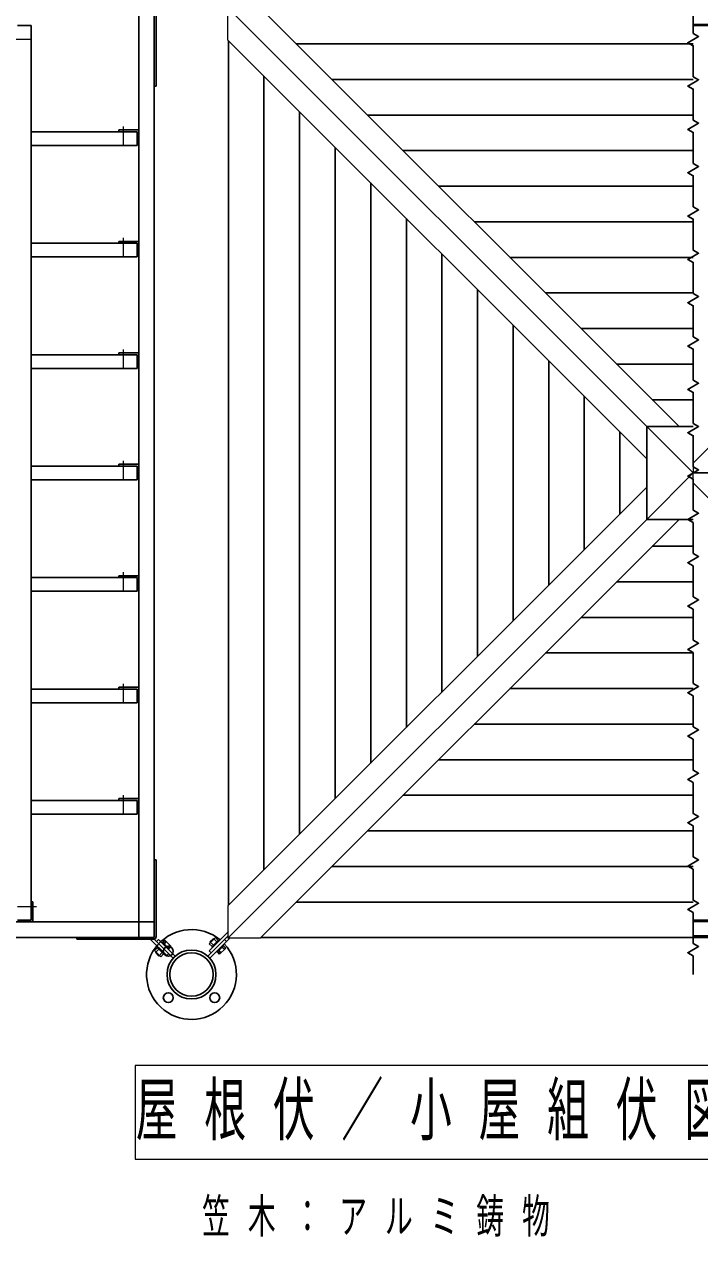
# Model space of a CAD drawing. Units: millimetres on the paper, scale 1:50. Extents: x -365 to 10, y -38 to 257.
# Drawn here: x -270.5 to -226.9, y 139.4 to 217.7 of the extents above; entities that cross this region are included whole.
import ezdxf

# ---------------------------------------------------------------- set-up
doc = ezdxf.new("R2010")
doc.units = ezdxf.units.MM
doc.linetypes.add('USER1', pattern=[4.5, 2.5, -2])
doc.linetypes.add('USER2', pattern=[6, 3, -1, 1, -1])
doc.layers.add('LY_1', color=7, linetype='Continuous', lineweight=25)
doc.styles.add('ＭＳ ゴシック', font='')
doc.styles.get('ＭＳ ゴシック').set_extended_font_data('MS Gothic')

msp = doc.modelspace()

# ---------------------------------------------------------------- linework, layer by layer
at = {"layer": 'LY_1'}
for p, q in [((-263.091, 158.714), (-263.091, 218.714)), ((-262.091, 213.714), (-262.091, 218.654)), ((-261.971, 213.714), (-261.971, 218.654)), ((-270.051, 217.614), (-270.931, 217.614)), ((-270.051, 188.714), (-270.051, 217.614)), ((-262.091, 161.314), (-262.091, 216.114)), ((-261.971, 213.714), (-262.091, 213.714)), ((-270.051, 210.754), (-263.191, 210.754)), ((-264.391, 210.874), (-264.391, 210.754)), ((-263.091, 210.874), (-264.391, 210.874)), ((-263.191, 210.754), (-263.191, 209.874)), ((-270.051, 209.874), (-263.191, 209.874)), ((-264.391, 203.674), (-264.391, 203.554)), ((-263.091, 203.674), (-264.391, 203.674)), ((-270.051, 203.554), (-263.191, 203.554)), ((-263.191, 203.554), (-263.191, 202.674)), ((-270.051, 202.674), (-263.191, 202.674)), ((-218.791, 197.85), (-227.291, 189.35)), ((-270.051, 196.354), (-263.191, 196.354)), ((-264.391, 196.474), (-264.391, 196.354)), ((-263.091, 196.474), (-264.391, 196.474)), ((-263.191, 196.354), (-263.191, 195.474)), ((-270.051, 195.474), (-263.191, 195.474)), ((-270.051, 189.154), (-263.191, 189.154)), ((-264.391, 189.274), (-264.391, 189.154)), ((-263.091, 189.274), (-264.391, 189.274)), ((-263.191, 189.154), (-263.191, 188.714)), ((-270.051, 188.714), (-270.051, 159.814)), ((-270.051, 188.274), (-263.191, 188.274)), ((-263.191, 188.274), (-263.191, 188.714)), ((-197.391, 188.714), (-227.291, 188.714)), ((-197.391, 188.714), (-227.291, 188.714)), ((-197.391, 188.714), (-227.291, 188.714)), ((-197.391, 188.714), (-227.291, 188.714)), ((-218.791, 179.577), (-227.291, 188.077)), ((-270.051, 181.954), (-263.191, 181.954)), ((-264.391, 182.074), (-264.391, 181.954)), ((-263.091, 182.074), (-264.391, 182.074)), ((-263.191, 181.074), (-263.191, 181.954)), ((-270.051, 181.074), (-263.191, 181.074)), ((-270.051, 174.754), (-263.191, 174.754)), ((-264.391, 174.874), (-264.391, 174.754)), ((-263.091, 174.874), (-264.391, 174.874)), ((-263.191, 173.874), (-263.191, 174.754)), ((-270.051, 173.874), (-263.191, 173.874)), ((-264.391, 167.674), (-264.391, 167.554)), ((-263.091, 167.674), (-264.391, 167.674)), ((-270.051, 167.554), (-263.191, 167.554)), ((-263.191, 166.674), (-263.191, 167.554)), ((-270.051, 166.674), (-263.191, 166.674)), ((-262.091, 163.714), (-261.971, 163.714)), ((-262.091, 163.714), (-262.091, 158.774)), ((-261.971, 163.714), (-261.971, 158.774)), ((-269.931, 161.014), (-270.051, 161.014)), ((-269.931, 159.714), (-269.931, 161.014)), ((-270.051, 159.814), (-270.931, 159.814)), ((-322.091, 159.714), (-262.091, 159.714)), ((-258.542, 157.844), (-257.291, 159.095)), ((-319.491, 158.714), (-264.691, 158.714)), ((-267.091, 158.594), (-267.091, 158.714)), ((-267.091, 158.714), (-262.151, 158.714)), ((-267.091, 158.594), (-262.151, 158.594)), ((-261.292, 157.533), (-262.353, 158.594)), ((-260.87, 157.365), (-262.098, 158.594)), ((-261.815, 158.565), (-261.942, 158.438)), ((-260.743, 157.493), (-261.815, 158.565)), ((-261.603, 158.353), (-261.558, 158.398)), ((-261.558, 158.398), (-261.133, 157.974)), ((-261.543, 158.384), (-261.402, 158.525)), ((-261.459, 158.299), (-261.317, 158.441)), ((-261.402, 158.525), (-261.006, 158.129)), ((-258.639, 157.493), (-257.291, 158.841)), ((-258.639, 157.493), (-257.338, 158.794)), ((-258.149, 158.695), (-258.545, 158.299)), ((-258.361, 158.115), (-258.545, 158.299)), ((-258.512, 157.365), (-257.21, 158.667)), ((-258.512, 157.365), (-257.439, 158.438)), ((-258.271, 158.647), (-258.497, 158.421)), ((-258.276, 158.2), (-258.497, 158.421)), ((-257.951, 158.525), (-258.375, 158.101)), ((-258.05, 158.426), (-258.271, 158.647)), ((-257.965, 158.511), (-258.149, 158.695)), ((-257.906, 158.48), (-257.951, 158.525)), ((-257.439, 158.438), (-257.567, 158.565)), ((-261.889, 158.039), (-262.072, 157.855)), ((-262.072, 157.855), (-261.676, 157.459)), ((-261.804, 157.954), (-262.024, 157.734)), ((-262.024, 157.734), (-261.798, 157.507)), ((-261.857, 158.098), (-261.903, 158.053)), ((-261.903, 158.053), (-261.478, 157.629)), ((-261.577, 157.728), (-261.798, 157.507)), ((-261.493, 157.643), (-261.676, 157.459)), ((-261.433, 157.674), (-261.478, 157.629)), ((-261.164, 157.66), (-261.292, 157.533)), ((-261.232, 158.073), (-261.091, 158.214)), ((-261.179, 157.929), (-261.133, 157.974)), ((-261.147, 157.988), (-261.006, 158.129)), ((-258.415, 157.717), (-258.542, 157.844)), ((-258.33, 158.056), (-258.375, 158.101)), ((-258.076, 157.801), (-258.03, 157.756)), ((-257.606, 158.18), (-258.03, 157.756)), ((-258.016, 157.77), (-257.875, 157.629)), ((-257.931, 157.855), (-257.79, 157.714)), ((-257.479, 158.025), (-257.875, 157.629)), ((-257.705, 158.081), (-257.564, 157.94)), ((-257.651, 158.226), (-257.606, 158.18)), ((-257.62, 158.166), (-257.479, 158.025))]:
    msp.add_line(p, q, dxfattribs=at)
at = {"layer": 'LY_1', "color": 131, "lineweight": 13}
for p, q in [((-257.338, 216.674), (-257.338, 218.76)), ((-257.338, 216.674), (-257.338, 218.76)), ((-257.338, 160.753), (-257.338, 158.667)), ((-255.252, 158.667), (-257.338, 158.667)), ((-255.252, 158.667), (-257.338, 158.667))]:
    msp.add_line(p, q, dxfattribs=at)
at = {"layer": 'LY_1', "color": 131}
for p, q in [((-230.291, 191.714), (-257.338, 218.76)), ((-230.291, 191.714), (-257.338, 218.76)), ((-230.291, 191.714), (-257.338, 218.76)), ((-228.205, 191.714), (-255.252, 218.76)), ((-230.291, 189.628), (-257.338, 216.674)), ((-230.291, 189.628), (-257.338, 216.674)), ((-230.291, 187.8), (-257.338, 160.753)), ((-230.291, 185.714), (-257.338, 158.667)), ((-230.291, 185.714), (-257.338, 158.667)), ((-230.291, 185.714), (-257.338, 158.667)), ((-228.205, 185.714), (-255.252, 158.667)), ((-228.205, 185.714), (-255.252, 158.667))]:
    msp.add_line(p, q, dxfattribs=at)
at = {"layer": 'LY_1', "color": 40}
for p, q in [((-227.291, 217.694), (-198.311, 217.694)), ((-227.291, 217.614), (-198.391, 217.614)), ((-227.291, 159.814), (-198.391, 159.814)), ((-227.291, 159.734), (-198.311, 159.734)), ((-227.291, 158.814), (-197.391, 158.814))]:
    msp.add_line(p, q, dxfattribs=at)
at = {"layer": 'LY_1', "linetype": 'USER2', "lineweight": 13}
for p, q in [((-270.051, 216.714), (-271.277, 216.714)), ((-264.091, 209.874), (-264.091, 211.1)), ((-264.091, 202.674), (-264.091, 203.9)), ((-264.091, 195.474), (-264.091, 196.7)), ((-264.091, 188.274), (-264.091, 189.5)), ((-264.091, 181.074), (-264.091, 182.3)), ((-264.091, 173.874), (-264.091, 175.1)), ((-264.091, 166.674), (-264.091, 167.9)), ((-270.931, 160.714), (-269.705, 160.714))]:
    msp.add_line(p, q, dxfattribs=at)
at = {"layer": 'LY_1', "color": 4}
for p, q in [((-257.291, 188.714), (-257.291, 216.628)), ((-257.291, 188.714), (-257.291, 216.628)), ((-257.291, 188.714), (-257.291, 160.8)), ((-227.291, 158.714), (-255.205, 158.714)), ((-227.291, 158.714), (-255.205, 158.714)), ((-227.291, 158.714), (-198.391, 158.714))]:
    msp.add_line(p, q, dxfattribs=at)
at = {"layer": 'LY_1', "color": 12}
for p, q in [((-227.291, 216.434), (-252.925, 216.434)), ((-255.011, 188.714), (-255.011, 214.348)), ((-255.011, 188.714), (-255.011, 214.348)), ((-227.291, 214.135), (-250.627, 214.135)), ((-252.713, 188.714), (-252.713, 212.049)), ((-252.713, 188.714), (-252.713, 212.049)), ((-227.291, 211.837), (-248.328, 211.837)), ((-250.414, 188.714), (-250.414, 209.751)), ((-250.414, 188.714), (-250.414, 209.751)), ((-227.291, 209.538), (-246.029, 209.538)), ((-248.115, 188.714), (-248.115, 207.452)), ((-248.115, 188.714), (-248.115, 207.452)), ((-227.291, 207.239), (-243.73, 207.239)), ((-245.816, 188.714), (-245.816, 205.153)), ((-245.816, 188.714), (-245.816, 205.153)), ((-227.291, 204.94), (-241.431, 204.94)), ((-243.517, 188.714), (-243.517, 202.854)), ((-243.517, 188.714), (-243.517, 202.854)), ((-227.291, 202.641), (-239.133, 202.641)), ((-241.219, 188.714), (-241.219, 200.556)), ((-241.219, 188.714), (-241.219, 200.556)), ((-227.291, 200.343), (-236.834, 200.343)), ((-238.92, 188.714), (-238.92, 198.257)), ((-238.92, 188.714), (-238.92, 198.257)), ((-227.291, 198.044), (-234.535, 198.044)), ((-236.621, 188.714), (-236.621, 195.958)), ((-236.621, 188.714), (-236.621, 195.958)), ((-227.291, 195.745), (-232.236, 195.745)), ((-234.322, 188.714), (-234.322, 193.659)), ((-234.322, 188.714), (-234.322, 193.659)), ((-227.291, 193.446), (-229.938, 193.446)), ((-232.024, 188.714), (-232.024, 191.36)), ((-232.024, 188.714), (-232.024, 191.36)), ((-255.011, 188.714), (-255.011, 163.079)), ((-252.713, 188.714), (-252.713, 165.378)), ((-250.414, 188.714), (-250.414, 167.677)), ((-248.115, 188.714), (-248.115, 169.975)), ((-245.816, 188.714), (-245.816, 172.274)), ((-243.517, 188.714), (-243.517, 174.573)), ((-241.219, 188.714), (-241.219, 176.872)), ((-238.92, 188.714), (-238.92, 179.17)), ((-236.621, 188.714), (-236.621, 181.469)), ((-234.322, 188.714), (-234.322, 183.768)), ((-232.024, 188.714), (-232.024, 186.067)), ((-227.291, 183.981), (-229.938, 183.981)), ((-227.291, 183.981), (-229.938, 183.981)), ((-227.291, 181.682), (-232.236, 181.682)), ((-227.291, 181.682), (-232.236, 181.682)), ((-227.291, 179.383), (-234.535, 179.383)), ((-227.291, 179.383), (-234.535, 179.383)), ((-227.291, 177.084), (-236.834, 177.084)), ((-227.291, 177.084), (-236.834, 177.084)), ((-227.291, 174.786), (-239.133, 174.786)), ((-227.291, 174.786), (-239.133, 174.786)), ((-227.291, 172.487), (-241.431, 172.487)), ((-227.291, 172.487), (-241.431, 172.487)), ((-227.291, 170.188), (-243.73, 170.188)), ((-227.291, 170.188), (-243.73, 170.188)), ((-227.291, 167.889), (-246.029, 167.889)), ((-227.291, 167.889), (-246.029, 167.889)), ((-227.291, 165.591), (-248.328, 165.591)), ((-227.291, 165.591), (-248.328, 165.591)), ((-227.291, 163.292), (-250.627, 163.292)), ((-227.291, 163.292), (-250.627, 163.292)), ((-227.291, 160.993), (-252.925, 160.993)), ((-227.291, 160.993), (-252.925, 160.993))]:
    msp.add_line(p, q, dxfattribs=at)
at = {"layer": 'LY_1', "color": 2}
for p, q in [((-227.291, 188.714), (-230.291, 191.714)), ((-230.291, 191.714), (-230.291, 188.714)), ((-227.291, 188.714), (-230.291, 191.714)), ((-230.291, 191.714), (-230.291, 188.714)), ((-227.291, 188.714), (-230.291, 191.714)), ((-230.291, 191.714), (-227.291, 191.714)), ((-227.291, 188.714), (-230.291, 185.714)), ((-227.291, 188.714), (-230.291, 185.714)), ((-230.291, 185.714), (-230.291, 188.714)), ((-227.291, 188.714), (-230.291, 185.714)), ((-230.291, 185.714), (-227.291, 185.714)), ((-230.291, 185.714), (-227.291, 185.714))]:
    msp.add_line(p, q, dxfattribs=at)
at = {"layer": 'LY_1', "lineweight": 13}
for p, q in [((-227.291, 189.35), (-227.291, 188.714)), ((-227.291, 188.077), (-227.291, 188.714)), ((-263.319, 150.442), (-263.319, 144.386)), ((-191.263, 150.442), (-263.319, 150.442)), ((-263.319, 144.386), (-191.263, 144.386))]:
    msp.add_line(p, q, dxfattribs=at)
at = {"layer": 'LY_1', "color": 4, "linetype": 'USER1', "lineweight": 13}
msp.add_line((-198.391, 159.714), (-227.291, 159.714), dxfattribs=at)
at = {"layer": 'LY_1'}
msp.add_lwpolyline([(-227.291, 156.314), (-227.291, 157.514), (-227.637, 157.714), (-226.944, 158.114), (-227.291, 158.314), (-227.291, 160.314), (-227.637, 160.514), (-226.944, 160.914), (-227.291, 161.114), (-227.291, 163.114), (-227.637, 163.314), (-226.944, 163.714), (-227.291, 163.914), (-227.291, 165.914), (-227.637, 166.114), (-226.944, 166.514), (-227.291, 166.714), (-227.291, 168.714), (-227.637, 168.914), (-226.944, 169.314), (-227.291, 169.514), (-227.291, 171.514), (-227.637, 171.714), (-226.944, 172.114), (-227.291, 172.314), (-227.291, 174.314), (-227.637, 174.514), (-226.944, 174.914), (-227.291, 175.114), (-227.291, 177.114), (-227.637, 177.314), (-226.944, 177.714), (-227.291, 177.914), (-227.291, 179.914), (-227.637, 180.114), (-226.944, 180.514), (-227.291, 180.714), (-227.291, 182.714), (-227.637, 182.914), (-226.944, 183.314), (-227.291, 183.514), (-227.291, 185.514), (-227.637, 185.714), (-226.944, 186.114), (-227.291, 186.314), (-227.291, 188.314), (-227.637, 188.514), (-226.944, 188.914), (-227.291, 189.114), (-227.291, 191.114), (-227.637, 191.314), (-226.944, 191.714), (-227.291, 191.914), (-227.291, 193.914), (-227.637, 194.114), (-226.944, 194.514), (-227.291, 194.714), (-227.291, 196.714), (-227.637, 196.914), (-226.944, 197.314), (-227.291, 197.514), (-227.291, 199.514), (-227.637, 199.714), (-226.944, 200.114), (-227.291, 200.314), (-227.291, 202.314), (-227.637, 202.514), (-226.944, 202.914), (-227.291, 203.114), (-227.291, 205.114), (-227.637, 205.314), (-226.944, 205.714), (-227.291, 205.914), (-227.291, 207.914), (-227.637, 208.114), (-226.944, 208.514), (-227.291, 208.714), (-227.291, 210.714), (-227.637, 210.914), (-226.944, 211.314), (-227.291, 211.514), (-227.291, 213.514), (-227.637, 213.714), (-226.944, 214.114), (-227.291, 214.314), (-227.291, 216.314), (-227.637, 216.514), (-226.944, 216.914), (-227.291, 217.114), (-227.291, 219.114)], dxfattribs=at)
for centre, radius in [((-261.191, 157.814), 0.32), ((-259.691, 156.314), 1.58), ((-259.691, 156.314), 1.58), ((-259.691, 156.314), 1.58), ((-259.691, 156.314), 1.398), ((-259.691, 156.314), 1.398), ((-259.691, 156.314), 1.398), ((-261.191, 154.814), 0.32), ((-258.191, 154.814), 0.32)]:
    msp.add_circle(centre, radius, dxfattribs=at)
for centre, radius, start, end in [((-259.691, 156.314), 2.9, 50.34217, 43.22157), ((-262.151, 158.774), 0.06, 270, 0), ((-262.151, 158.774), 0.18, 270, 0)]:
    msp.add_arc(centre, radius, start, end, dxfattribs=at)

# ---------------------------------------------------------------- texts
at = {"layer": 'LY_1', "attachment_point": 4, "style": 'ＭＳ ゴシック'}
for s, insert, char_height in [('\\T1.64;\\W0.6;屋根伏／小屋組伏図\u3000Ｓ＝１／５０', (-263.291, 147.414), 3.299), ('\\T1.64;\\W0.6;笠木：アルミ鋳物', (-259.004, 140.59), 2.199)]:
    msp.add_mtext(s, dxfattribs=dict(at, insert=insert, char_height=char_height))

doc.saveas('drawing.dxf')
